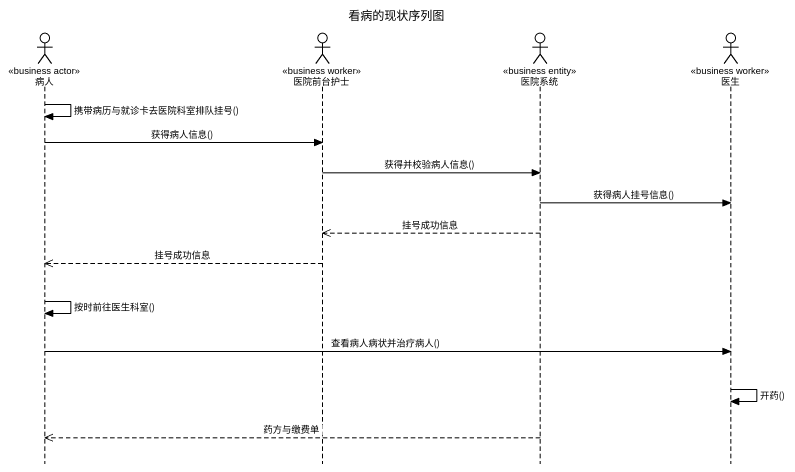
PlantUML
@startuml
title 看病的现状序列图
hide footbox
actor 病人 <<business actor>>
actor 医院前台护士 <<business worker>>
actor 医院系统 <<business entity>>
actor 医生 <<business worker>>

病人 -> 病人 : 携带病历与就诊卡去医院科室排队挂号()
病人 -> 医院前台护士 : 获得病人信息()
医院前台护士 -> 医院系统 : 获得并校验病人信息()
医院系统 -> 医生 : 获得病人挂号信息()
医院系统 -->> 医院前台护士 : 挂号成功信息
医院前台护士 -->> 病人 : 挂号成功信息
病人 -> 病人 : 按时前往医生科室()
病人 -> 医生 : 查看病人病状并治疗病人()
医生 -> 医生 : 开药()
医院系统 -->> 病人 : 药方与缴费单
@enduml
